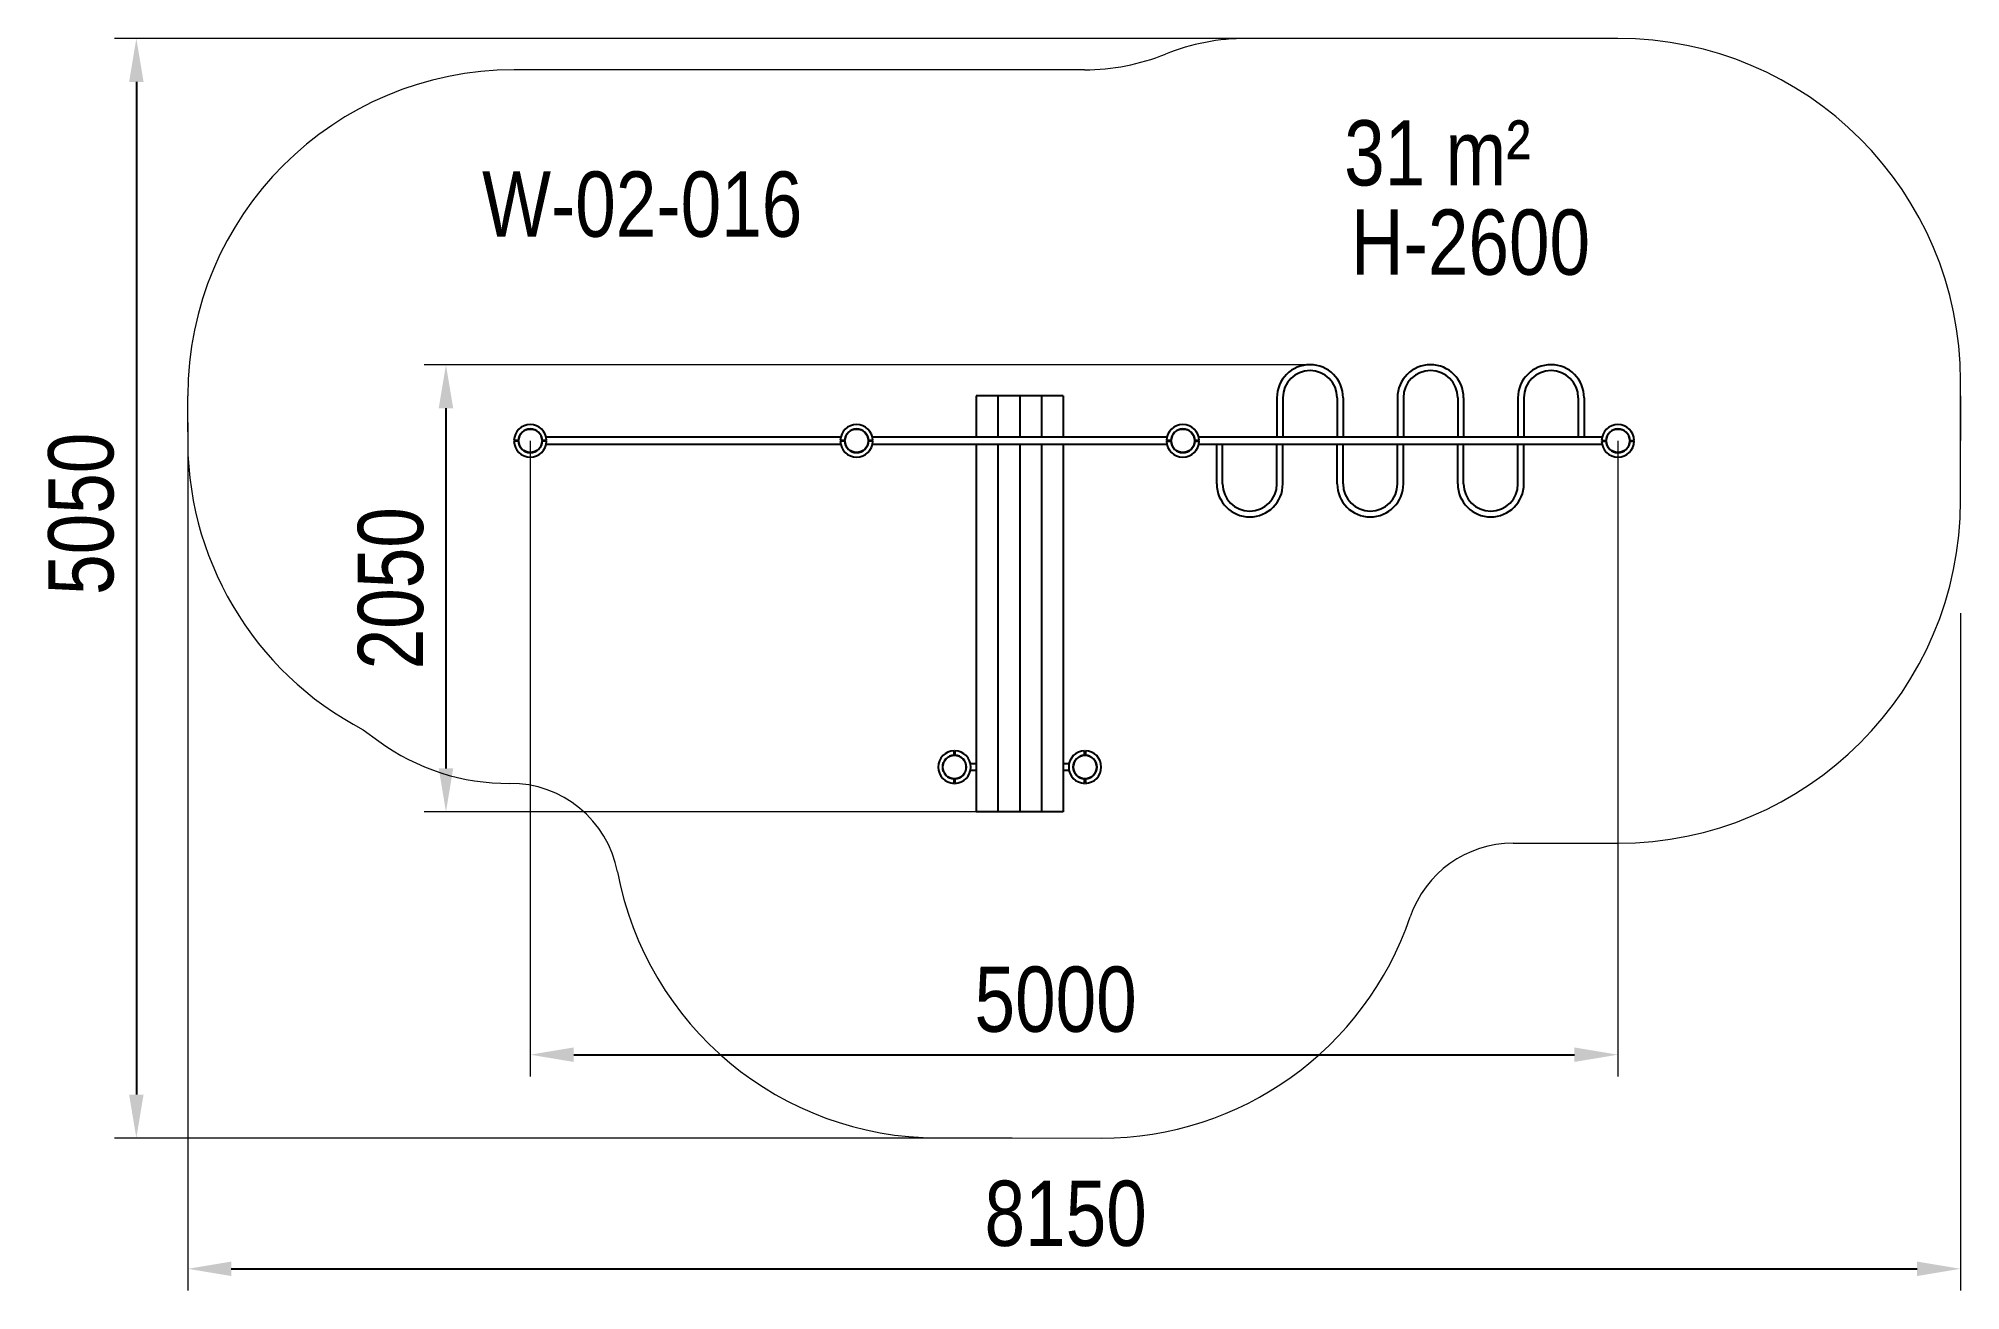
# Model space of a CAD drawing. Header units: millimetres. Extents: x -4662 to 4174, y -2874 to 2883.
import ezdxf

# ---------------------------------------------------------------- set-up
doc = ezdxf.new("R2010")
doc.units = ezdxf.units.MM
for name, color, linetype in [('DIKOM_АРТИКУЛ', 7, 'Continuous'), ('DIKOM_ЗОНА', 80, 'Continuous'), ('DIKOM_ОБЪЕКТ', 7, 'Continuous'), ('DIKOM_РАЗМЕР_ЗОНА', 7, 'Continuous'), ('DIKOM_РАЗМЕР_ОБЪЕКТА', 7, 'Continuous')]:
    doc.layers.add(name, color=color, linetype=linetype)
doc.styles.add('style1', font='arial.ttf', dxfattribs={"width": 0.8})
doc.dimstyles.new('1-50', dxfattribs={"dimtxt": 300, "dimasz": 200, "dimexe": 100, "dimexo": 0, "dimgap": 100, "dimtad": 1, "dimdec": 0, "dimtxsty": 'style1', "dimcen": 0, "dimclrd": 7, "dimclre": 7, "dimadec": 1, "dimazin": 2, "dimtfac": 1, "dimtdec": 0, "dimtmove": 0, "dimatfit": 3, "dimfxl": 0, "dimlwd": 25, "dimlwe": 18, "dimarcsym": 0})

# ---------------------------------------------------------------- blocks, each defined once
blk = doc.blocks.new('*D0')
at = {"layer": 'Defpoints', "color": 0, "transparency": 16777216}
for p in [(1183.5, 1383), (-2788.6, -673), (-351, -673)]:
    blk.add_point(p, dxfattribs=at)
at = {"layer": 'DIKOM_РАЗМЕР_ОБЪЕКТА', "color": 7, "lineweight": 18, "transparency": 16777216}
for p, q in [((1183.5, 1383), (-2888.6, 1383)), ((-351, -673), (-2888.6, -673))]:
    blk.add_line(p, q, dxfattribs=at)
at = {"layer": 'DIKOM_РАЗМЕР_ОБЪЕКТА', "color": 7, "lineweight": 25, "transparency": 16777216}
blk.add_line((-2788.6, 1183), (-2788.6, -473), dxfattribs=at)
at = {"layer": 'DIKOM_РАЗМЕР_ОБЪЕКТА', "color": 7, "transparency": 16777216}
for points in [[(-2822, 1183), (-2755.3, 1183), (-2788.6, 1383)], [(-2822, -473), (-2755.3, -473), (-2788.6, -673)]]:
    blk.add_solid(points, dxfattribs=at)
at = {"layer": 'DIKOM_РАЗМЕР_ОБЪЕКТА', "color": 0, "transparency": 16777216, "insert": (-3041.8, 355), "char_height": 300, "attachment_point": 5, "rotation": 90, "style": 'style1'}
blk.add_mtext('2050', dxfattribs=at)
blk = doc.blocks.new('*D1')
at = {"layer": 'Defpoints', "color": 0, "transparency": 16777216}
for p in [(1060.9, 2883), (-4212, -2172.6), (-186.2, -2172.6)]:
    blk.add_point(p, dxfattribs=at)
at = {"layer": 'DIKOM_РАЗМЕР_ЗОНА', "color": 7, "lineweight": 18, "transparency": 16777216}
for p, q in [((1060.9, 2883), (-4312, 2883)), ((-186.2, -2172.6), (-4312, -2172.6))]:
    blk.add_line(p, q, dxfattribs=at)
at = {"layer": 'DIKOM_РАЗМЕР_ЗОНА', "color": 7, "lineweight": 25, "transparency": 16777216}
blk.add_line((-4212, 2683), (-4212, -1972.6), dxfattribs=at)
at = {"layer": 'DIKOM_РАЗМЕР_ЗОНА', "color": 7, "transparency": 16777216}
for points in [[(-4245.3, 2683), (-4178.7, 2683), (-4212, 2883)], [(-4245.3, -1972.6), (-4178.7, -1972.6), (-4212, -2172.6)]]:
    blk.add_solid(points, dxfattribs=at)
at = {"layer": 'DIKOM_РАЗМЕР_ЗОНА', "color": 0, "transparency": 16777216, "insert": (-4465.2, 697.4), "char_height": 300, "attachment_point": 5, "rotation": 90, "style": 'style1'}
blk.add_mtext('5050', dxfattribs=at)
blk = doc.blocks.new('*D2')
at = {"layer": 'Defpoints', "color": 0, "transparency": 16777216}
for p in [(-2401, 1033), (2599, 1033), (2599, -1789.5)]:
    blk.add_point(p, dxfattribs=at)
at = {"layer": 'DIKOM_РАЗМЕР_ОБЪЕКТА', "color": 7, "lineweight": 18, "transparency": 16777216}
for p, q in [((-2401, 1033), (-2401, -1889.5)), ((2599, 1033), (2599, -1889.5))]:
    blk.add_line(p, q, dxfattribs=at)
at = {"layer": 'DIKOM_РАЗМЕР_ОБЪЕКТА', "color": 7, "lineweight": 25, "transparency": 16777216}
blk.add_line((-2201, -1789.5), (2399, -1789.5), dxfattribs=at)
at = {"layer": 'DIKOM_РАЗМЕР_ОБЪЕКТА', "color": 7, "transparency": 16777216}
for points in [[(-2201, -1756.2), (-2201, -1822.9), (-2401, -1789.5)], [(2399, -1756.2), (2399, -1822.9), (2599, -1789.5)]]:
    blk.add_solid(points, dxfattribs=at)
at = {"layer": 'DIKOM_РАЗМЕР_ОБЪЕКТА', "color": 0, "transparency": 16777216, "insert": (14, -1536.3), "char_height": 300, "attachment_point": 5, "style": 'style1'}
blk.add_mtext('5000', dxfattribs=at)
blk = doc.blocks.new('*D3')
at = {"layer": 'Defpoints', "color": 0, "transparency": 16777216}
for p in [(-3975.4, 1117), (4174, 239.9), (4174, -2774)]:
    blk.add_point(p, dxfattribs=at)
at = {"layer": 'DIKOM_РАЗМЕР_ЗОНА', "color": 7, "lineweight": 18, "transparency": 16777216}
for p, q in [((-3975.4, 1117), (-3975.4, -2874)), ((4174, 239.9), (4174, -2874))]:
    blk.add_line(p, q, dxfattribs=at)
at = {"layer": 'DIKOM_РАЗМЕР_ЗОНА', "color": 7, "lineweight": 25, "transparency": 16777216}
blk.add_line((-3775.4, -2774), (3974, -2774), dxfattribs=at)
at = {"layer": 'DIKOM_РАЗМЕР_ЗОНА', "color": 7, "transparency": 16777216}
for points in [[(-3775.4, -2740.7), (-3775.4, -2807.4), (-3975.4, -2774)], [(3974, -2740.7), (3974, -2807.4), (4174, -2774)]]:
    blk.add_solid(points, dxfattribs=at)
at = {"layer": 'DIKOM_РАЗМЕР_ЗОНА', "color": 0, "transparency": 16777216, "insert": (60.1, -2520.9), "char_height": 300, "attachment_point": 5, "style": 'style1'}
blk.add_mtext('8150', dxfattribs=at)

msp = doc.modelspace()

# ---------------------------------------------------------------- linework, layer by layer
at = {"layer": 'DIKOM_ЗОНА', "color": 3, "lineweight": 15}
for p, q in [((2599, 2883), (892, 2883)), ((146.9, 2739), (-2475.4, 2739)), ((-3975.4, 1075), (-3975.4, 1239)), ((4174, 758), (4174, 1308)), ((4174, 1239), (4174, 1035)), ((-3168.5, -295.6), (-3097.8, -347.5)), ((2117.4, -817), (2599, -817)), ((-527.2, -2172.3), (222.8, -2172.9))]:
    msp.add_line(p, q, dxfattribs=at)
for centre, radius, start, end in [((892, 1883), 1000, 90, 111.87483), ((2599, 1308), 1575, 0, 90), ((146.9, 3739), 1000, 270, 291.87483), ((-2475.4, 1239), 1500, 90, 180), ((-2476, 1035), 1500, 178.47193, 242.5054), ((2599, 758), 1575, 270, 0), ((-2505.3, 458), 1000, 233.66279, 270.52493), ((-2491.6, -1041.9), 500, 10.64982, 90.52493), ((2117.4, -1317), 500, 90, 161.21315), ((-526, -672.3), 1500, 190.64982, 269.95583), ((224, -672.9), 1500, 269.95583, 341.21315)]:
    msp.add_arc(centre, radius, start, end, dxfattribs=at)
at = {"layer": 'DIKOM_ОБЪЕКТ'}
for p, q in [((-351, 1239), (-351, 1049)), ((49, 1239), (-351, 1239)), ((-251, 1239), (-251, 1049)), ((-151, 1239), (-151, 1049)), ((-51, 1239), (-51, 1049)), ((49, 1239), (49, 1049)), ((1031.5, 1231), (1031.5, 1049)), ((1058.5, 1231), (1058.5, 1049)), ((1308.5, 1231), (1308.5, 1049)), ((1335.5, 1231), (1335.5, 1049)), ((1585.5, 1231), (1585.5, 1049)), ((1612.5, 1231), (1612.5, 1049)), ((1862.5, 1231), (1862.5, 1049)), ((1889.5, 1231), (1889.5, 1049)), ((2139.5, 1231), (2139.5, 1049)), ((2166.5, 1231), (2166.5, 1049)), ((2416.5, 1231), (2416.5, 1049)), ((2443.5, 1231), (2443.5, 1049)), ((-2455.5, 1035), (-2476, 1035)), ((-2455.5, 1031), (-2476, 1031)), ((-2326, 1035), (-2346.5, 1035)), ((-2326, 1031), (-2346.5, 1031)), ((-974.3, 1049), (-2327.7, 1049)), ((-2327.7, 1017), (-974.3, 1017)), ((-955.5, 1035), (-976, 1035)), ((-955.5, 1031), (-976, 1031)), ((-826, 1035), (-846.5, 1035)), ((-826, 1035), (-846.5, 1035)), ((-826, 1031), (-846.5, 1031)), ((-826, 1031), (-846.5, 1031)), ((-351, 1049), (-827.7, 1049)), ((525.7, 1049), (-827.7, 1049)), ((-827.7, 1017), (-351, 1017)), ((-827.7, 1017), (525.7, 1017)), ((-351, 1017), (-351, -673)), ((-251, 1017), (-251, -673)), ((-151, 1017), (-151, -673)), ((-51, 1017), (-51, -673)), ((525.7, 1049), (49, 1049)), ((49, 1017), (525.7, 1017)), ((49, 1017), (49, -673)), ((524, 1035), (544.5, 1035)), ((544.5, 1035), (524, 1035)), ((524, 1031), (544.5, 1031)), ((544.5, 1031), (524, 1031)), ((544, 1031), (544, 1035)), ((653.5, 1035), (674, 1035)), ((674, 1035), (653.5, 1035)), ((653.5, 1031), (674, 1031)), ((674, 1031), (653.5, 1031)), ((654, 1035), (654, 1031)), ((2525.7, 1049), (672.3, 1049)), ((2025.7, 1049), (672.3, 1049)), ((672.3, 1017), (2525.7, 1017)), ((672.3, 1017), (2025.7, 1017)), ((754.5, 835), (754.5, 1017)), ((781.5, 835), (781.5, 1017)), ((1031.5, 835), (1031.5, 1017)), ((1058.5, 835), (1058.5, 1017)), ((1308.5, 835), (1308.5, 1017)), ((1335.5, 835), (1335.5, 1017)), ((1585.5, 835), (1585.5, 1017)), ((1612.5, 835), (1612.5, 1017)), ((1862.5, 835), (1862.5, 1017)), ((1889.5, 835), (1889.5, 1017)), ((2139.5, 835), (2139.5, 1017)), ((2166.5, 835), (2166.5, 1017)), ((2524, 1035), (2544.5, 1035)), ((2524, 1031), (2544.5, 1031)), ((2544, 1031), (2544, 1035)), ((2653.5, 1035), (2674, 1035)), ((2653.5, 1031), (2674, 1031)), ((-453, -392), (-453, -412.5)), ((-453, -412.5), (-453, -392)), ((-453, -392), (-453, -412.5)), ((-449, -392), (-449, -412.5)), ((-449, -412.5), (-449, -392)), ((-449, -392), (-449, -412.5)), ((147, -392), (147, -412.5)), ((147, -412.5), (147, -392)), ((147, -392), (147, -412.5)), ((151, -392), (151, -412.5)), ((151, -412.5), (151, -392)), ((151, -392), (151, -412.5)), ((-453, -521.5), (-453, -542)), ((-453, -542), (-453, -521.5)), ((-453, -521.5), (-453, -542)), ((-449, -521.5), (-449, -542)), ((-449, -542), (-449, -521.5)), ((-449, -521.5), (-449, -542)), ((-399.4, -451), (-398.9, -451)), ((-398.9, -483), (-399.4, -483)), ((-377.7, -451), (-351, -451)), ((-351, -483), (-377.7, -483)), ((49, -451), (75.7, -451)), ((75.7, -483), (49, -483)), ((147, -521.5), (147, -542)), ((147, -542), (147, -521.5)), ((147, -521.5), (147, -542)), ((151, -521.5), (151, -542)), ((151, -542), (151, -521.5)), ((151, -521.5), (151, -542)), ((49, -673), (-351, -673))]:
    msp.add_line(p, q, dxfattribs=at)
for centre in [(-2401, 1033), (-901, 1033), (599, 1033), (599, 1033), (2599, 1033), (-451, -467), (149, -467)]:
    msp.add_circle(centre, 54, dxfattribs=at)
for centre, radius, start, end in [((1183.5, 1231), 152, 0, 180), ((1183.5, 1231), 125, 0, 180), ((1737.5, 1231), 152, 0, 180), ((1737.5, 1231), 125, 0, 180), ((2291.5, 1231), 152, 0, 180), ((2291.5, 1231), 125, 0, 180), ((-2401, 1033), 75, 1.52807, 178.47193), ((-2401, 1033), 54.5, 2.10307, 177.89693), ((-901, 1033), 75, 1.52807, 178.47193), ((-901, 1033), 54.5, 2.10307, 177.89693), ((599, 1033), 75, 1.52807, 178.47193), ((599, 1033), 75, 1.52807, 178.47193), ((599, 1033), 54.5, 2.10307, 177.89693), ((599, 1033), 54.5, 2.10307, 177.89693), ((2599, 1033), 75, 1.52807, 178.47193), ((2599, 1033), 54.5, 2.10307, 177.89693), ((-2401, 1033), 75, 181.52807, 358.47193), ((-2401, 1033), 54.5, 182.10307, 357.89693), ((-901, 1033), 75, 181.52807, 358.47193), ((-901, 1033), 54.5, 182.10307, 357.89693), ((599, 1033), 75, 181.52807, 358.47193), ((599, 1033), 75, 181.52807, 358.47193), ((599, 1033), 54.5, 182.10307, 357.89693), ((599, 1033), 54.5, 182.10307, 357.89693), ((2599, 1033), 75, 181.52807, 358.47193), ((2599, 1033), 54.5, 182.10307, 357.89693), ((906.5, 835), 152, 180, 0), ((906.5, 835), 125, 180, 0), ((1460.5, 835), 152, 180, 0), ((1460.5, 835), 125, 180, 0), ((2014.5, 835), 152, 180, 0), ((2014.5, 835), 125, 180, 0), ((-451, -467), 75, 91.52807, 268.47193), ((-451, -467), 75, 91.52807, 268.47193), ((-451, -467), 75, 91.52807, 268.47193), ((-451, -467), 54.5, 92.10307, 267.89693), ((-451, -467), 54.5, 92.10307, 267.89693), ((-451, -467), 54.5, 92.10307, 267.89693), ((-451, -467), 75, 271.52807, 88.47193), ((-451, -467), 75, 271.52807, 88.47193), ((-451, -467), 75, 271.52807, 88.47193), ((-451, -467), 54.5, 272.10307, 87.89693), ((-451, -467), 54.5, 272.10307, 87.89693), ((-451, -467), 54.5, 272.10307, 87.89693), ((149, -467), 75, 91.52807, 268.47193), ((149, -467), 75, 91.52807, 268.47193), ((149, -467), 75, 91.52807, 268.47193), ((149, -467), 54.5, 92.10307, 267.89693), ((149, -467), 54.5, 92.10307, 267.89693), ((149, -467), 54.5, 92.10307, 267.89693), ((149, -467), 75, 271.52807, 88.47193), ((149, -467), 75, 271.52807, 88.47193), ((149, -467), 75, 271.52807, 88.47193), ((149, -467), 54.5, 272.10307, 87.89693), ((149, -467), 54.5, 272.10307, 87.89693), ((149, -467), 54.5, 272.10307, 87.89693)]:
    msp.add_arc(centre, radius, start, end, dxfattribs=at)

# ---------------------------------------------------------------- texts
at = {"layer": 'DIKOM_АРТИКУЛ', "color": 7, "linetype": 'Continuous', "lineweight": 15, "insert": (-2622.4, 2271.2), "char_height": 300, "width": 2314.7, "attachment_point": 1, "style": 'style1'}
msp.add_mtext('W-02-01{\\fArial|b0|i0|c204|p34;6}', dxfattribs=at)
at = {"layer": 'DIKOM_РАЗМЕР_ОБЪЕКТА', "char_height": 300, "width": 2314.7, "attachment_point": 1, "style": 'style1'}
for s, insert in [('31 m²', (1340.4, 2506.9)), ('H-2600', (1371.4, 2096.6))]:
    msp.add_mtext(s, dxfattribs=dict(at, insert=insert))

# ---------------------------------------------------------------- dimensions: what is measured, and where the dimension line sits
at = {"layer": 'DIKOM_РАЗМЕР_ЗОНА'}
dim = msp.add_linear_dim(base=(-4212, -2172.6), p1=(1060.9, 2883), p2=(-186.2, -2172.6), angle=90, text='5050', dimstyle='1-50', dxfattribs=at)
dim.commit()
dim.dimension.update_dxf_attribs({"geometry": '*D1', "text_midpoint": (-4212, 697.4), "dimtype": 160})
dim = msp.add_linear_dim(base=(4174, -2774), p1=(-3975.4, 1117), p2=(4174, 239.9), text='8150', dimstyle='1-50', dxfattribs=at)
dim.commit()
dim.dimension.update_dxf_attribs({"geometry": '*D3', "text_midpoint": (60.1, -2774), "dimtype": 160})
at = {"layer": 'DIKOM_РАЗМЕР_ОБЪЕКТА'}
dim = msp.add_linear_dim(base=(-2788.6, -673), p1=(1183.5, 1383), p2=(-351, -673), angle=90, text='2050', dimstyle='1-50', dxfattribs=at)
dim.commit()
dim.dimension.update_dxf_attribs({"geometry": '*D0', "text_midpoint": (-2788.6, 355), "dimtype": 160})
dim = msp.add_linear_dim(base=(2599, -1789.5), p1=(-2401, 1033), p2=(2599, 1033), dimstyle='1-50', dxfattribs=at)
dim.commit()
dim.dimension.update_dxf_attribs({"geometry": '*D2', "text_midpoint": (14, -1789.5), "dimtype": 160})

doc.saveas('drawing.dxf')
